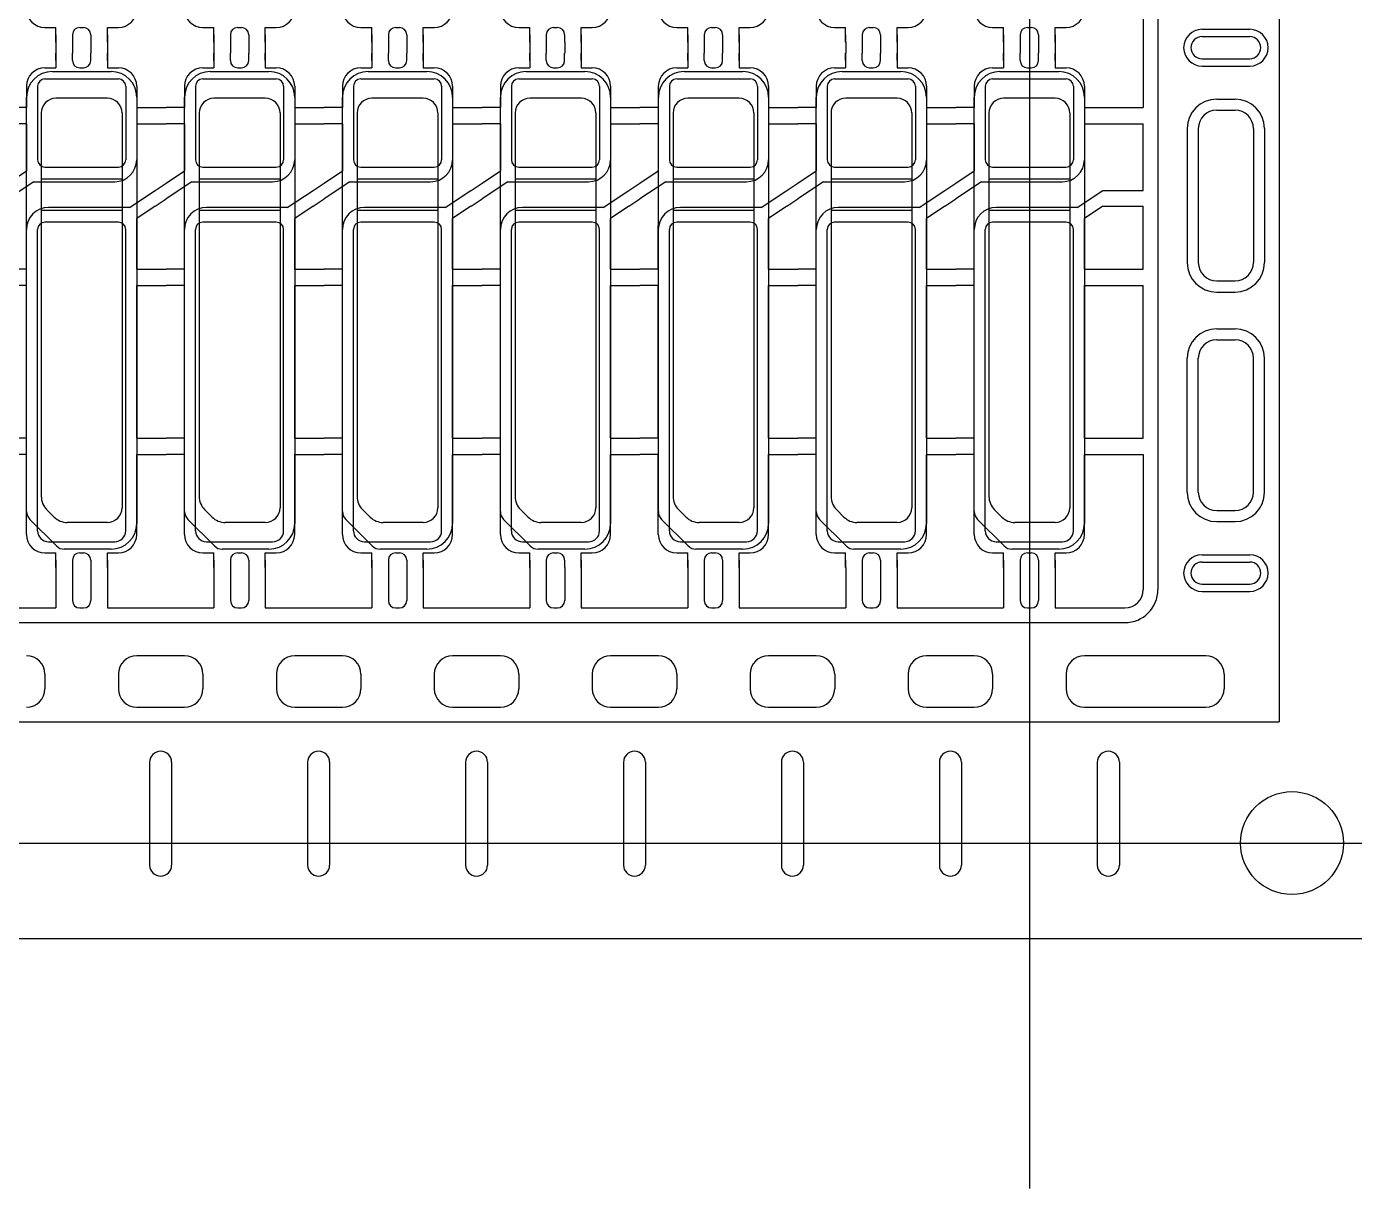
# Model space of a CAD drawing. Header units: millimetres. Extents: x -992 to 1678, y 98 to 1000.
# Drawn here: x -866.94 to -848.86, y 537.97 to 553.78 of the extents above; entities that cross this region are included whole.
import ezdxf

# ---------------------------------------------------------------- set-up
doc = ezdxf.new("R2010")
doc.units = ezdxf.units.MM
doc.linetypes.add('CENTER', pattern=[10.16, 6.35, -1.27, 1.27, -1.27])
doc.linetypes.add('HIDDEN', pattern=[1.905, 1.27, -0.635])
for name, color, linetype in [('1', 3, 'Continuous'), ('b etching', 1, 'Continuous'), ('CEN', 8, 'CENTER'), ('HID', 1, 'HIDDEN'), ('PPA', 2, 'Continuous')]:
    doc.layers.add(name, color=color, linetype=linetype)

# ---------------------------------------------------------------- blocks, each defined once
blk = doc.blocks.new('e1')
at = {"layer": '1'}
for p, q in [((-947.058, 906.581), (-947.058, 906.481)), ((-947.058, 906.481), (-947.058, 906.581)), ((-947.058, 906.581), (-947.058, 906.381)), ((-946.358, 906.581), (-946.358, 906.481)), ((-946.358, 906.481), (-946.358, 906.581)), ((-946.358, 906.581), (-946.358, 906.381)), ((-946.358, 906.381), (-946.208, 906.381)), ((-947.458, 906.131), (-947.458, 905.841)), ((-945.958, 906.131), (-945.958, 905.841)), ((-947.458, 905.841), (-947.708, 905.841)), ((-945.958, 905.841), (-945.708, 905.841)), ((-947.458, 905.621), (-947.708, 905.621)), ((-947.458, 905.621), (-947.458, 904.981)), ((-945.958, 905.621), (-945.958, 905.131)), ((-945.958, 905.621), (-945.708, 905.621)), ((-947.358, 904.831), (-946.258, 904.831)), ((-946.058, 904.481), (-947.158, 904.481)), ((-945.958, 903.641), (-945.958, 904.331)), ((-947.458, 903.641), (-947.458, 904.231)), ((-947.458, 903.641), (-947.708, 903.641)), ((-945.958, 903.641), (-945.708, 903.641)), ((-947.458, 903.421), (-947.708, 903.421)), ((-947.458, 901.341), (-947.458, 903.421)), ((-945.958, 901.341), (-945.958, 903.421)), ((-945.958, 903.421), (-945.708, 903.421)), ((-947.458, 901.341), (-947.708, 901.341)), ((-945.958, 901.341), (-945.708, 901.341)), ((-947.458, 901.121), (-947.708, 901.121)), ((-947.458, 900.031), (-947.458, 901.121)), ((-945.958, 900.031), (-945.958, 901.121)), ((-945.958, 901.121), (-945.708, 901.121)), ((-947.058, 899.581), (-947.058, 899.781)), ((-946.358, 899.781), (-946.208, 899.781)), ((-946.358, 899.581), (-946.358, 899.781)), ((-947.058, 899.581), (-947.058, 899.681)), ((-947.058, 899.681), (-947.058, 899.581)), ((-946.358, 899.581), (-946.358, 899.681)), ((-946.358, 899.681), (-946.358, 899.581))]:
    blk.add_line(p, q, dxfattribs=at)
at = {"layer": '1', "linetype": 'ByBlock'}
for p, q in [((-946.833, 906.481), (-946.833, 906.581)), ((-946.583, 906.481), (-946.583, 906.581)), ((-947.208, 906.381), (-947.058, 906.381)), ((-946.733, 906.381), (-946.683, 906.381)), ((-947.708, 904.814), (-947.458, 904.981)), ((-947.358, 904.831), (-947.708, 904.597)), ((-946.058, 904.481), (-945.708, 904.714)), ((-945.708, 904.497), (-945.958, 904.331)), ((-947.208, 899.781), (-947.058, 899.781)), ((-946.733, 899.781), (-946.683, 899.781)), ((-946.833, 899.681), (-946.833, 899.581)), ((-946.583, 899.681), (-946.583, 899.581))]:
    blk.add_line(p, q, dxfattribs=at)
for centre, start, end in [((-946.733, 906.481), 180, 270), ((-946.683, 906.481), 270, 0), ((-946.733, 899.681), 90, 180), ((-946.683, 899.681), 0, 90)]:
    blk.add_arc(centre, 0.1, start, end, dxfattribs=at)
at = {"layer": '1'}
for centre, radius, start, end in [((-947.208, 906.131), 0.25, 90, 180), ((-946.208, 906.131), 0.25, 0, 90), ((-946.258, 905.131), 0.3, 270, 0), ((-947.158, 904.181), 0.3, 90, 180), ((-947.208, 900.031), 0.25, 180, 270), ((-946.208, 900.031), 0.25, 270, 0)]:
    blk.add_arc(centre, radius, start, end, dxfattribs=at)
blk = doc.blocks.new('e2')
at = {"layer": 'b etching', "linetype": 'ByBlock'}
for p, q in [((-947.308, 906.131), (-947.308, 905.131)), ((-947.208, 906.231), (-946.208, 906.231)), ((-946.108, 906.131), (-946.108, 905.131)), ((-947.208, 905.031), (-946.208, 905.031)), ((-947.308, 900.081), (-947.308, 904.181)), ((-946.208, 904.281), (-947.208, 904.281)), ((-946.108, 900.081), (-946.108, 904.181)), ((-947.158, 899.931), (-946.258, 899.931))]:
    blk.add_line(p, q, dxfattribs=at)
for centre, radius, start, end in [((-947.208, 906.131), 0.1, 90, 180), ((-946.208, 906.131), 0.1, 360, 90), ((-947.208, 905.131), 0.1, 180, 270), ((-946.208, 905.131), 0.1, 270, 360), ((-947.208, 904.181), 0.1, 90, 180), ((-946.208, 904.181), 0.1, 0, 90), ((-947.158, 900.081), 0.15, 180, 270), ((-946.258, 900.081), 0.15, 270, 0)]:
    blk.add_arc(centre, radius, start, end, dxfattribs=at)

msp = doc.modelspace()

# ---------------------------------------------------------------- linework, layer by layer
at = {"layer": '1', "linetype": 'ByBlock'}
for p, q in [((-851.73553085, 555.11062093), (-851.73553085, 552.68062093)), ((-866.53553085, 553.57062093), (-866.53553085, 553.42062093)), ((-866.31053085, 553.57062093), (-866.31053085, 553.42062093)), ((-866.06053085, 553.57062093), (-866.06053085, 553.42062093)), ((-865.83553085, 553.57062093), (-865.83553085, 553.42062093)), ((-864.38553085, 553.57062093), (-864.38553085, 553.42062093)), ((-864.16053085, 553.57062093), (-864.16053085, 553.42062093)), ((-863.91053085, 553.57062093), (-863.91053085, 553.42062093)), ((-863.68553085, 553.57062093), (-863.68553085, 553.42062093)), ((-862.23553085, 553.57062093), (-862.23553085, 553.42062093)), ((-862.01053085, 553.57062093), (-862.01053085, 553.42062093)), ((-861.76053085, 553.57062093), (-861.76053085, 553.42062093)), ((-861.53553085, 553.57062093), (-861.53553085, 553.42062093)), ((-860.08553085, 553.57062093), (-860.08553085, 553.42062093)), ((-859.86053085, 553.57062093), (-859.86053085, 553.42062093)), ((-859.61053085, 553.57062093), (-859.61053085, 553.42062093)), ((-859.38553085, 553.57062093), (-859.38553085, 553.42062093)), ((-857.93553085, 553.57062093), (-857.93553085, 553.42062093)), ((-857.71053085, 553.57062093), (-857.71053085, 553.42062093)), ((-857.46053085, 553.57062093), (-857.46053085, 553.42062093)), ((-857.23553085, 553.57062093), (-857.23553085, 553.42062093)), ((-855.78553085, 553.57062093), (-855.78553085, 553.42062093)), ((-855.56053085, 553.57062093), (-855.56053085, 553.42062093)), ((-855.31053085, 553.57062093), (-855.31053085, 553.42062093)), ((-855.08553085, 553.57062093), (-855.08553085, 553.42062093)), ((-853.63553085, 553.57062093), (-853.63553085, 553.42062093)), ((-853.41053085, 553.57062093), (-853.41053085, 553.42062093)), ((-853.16053085, 553.57062093), (-853.16053085, 553.42062093)), ((-852.93553085, 553.57062093), (-852.93553085, 553.42062093)), ((-852.93553085, 553.57062093), (-852.93553085, 553.42062093)), ((-865.18553085, 552.68062093), (-865.03553085, 552.68062093)), ((-863.03553085, 552.68062093), (-862.88553085, 552.68062093)), ((-860.88553085, 552.68062093), (-860.73553085, 552.68062093)), ((-858.73553085, 552.68062093), (-858.58553085, 552.68062093)), ((-856.58553085, 552.68062093), (-856.43553085, 552.68062093)), ((-854.43553085, 552.68062093), (-854.28553085, 552.68062093)), ((-852.28553085, 552.68062093), (-851.73553085, 552.68062093)), ((-865.18553085, 552.46062093), (-865.03553085, 552.46062093)), ((-863.03553085, 552.46062093), (-862.88553085, 552.46062093)), ((-860.88553085, 552.46062093), (-860.73553085, 552.46062093)), ((-858.73553085, 552.46062093), (-858.58553085, 552.46062093)), ((-856.58553085, 552.46062093), (-856.43553085, 552.46062093)), ((-854.43553085, 552.46062093), (-854.28553085, 552.46062093)), ((-852.28553085, 552.46062093), (-851.73553085, 552.46062093)), ((-851.73553085, 551.55395426), (-851.73553085, 552.46062093)), ((-865.18553085, 551.55395426), (-865.03553085, 551.65395426)), ((-863.03553085, 551.55395426), (-862.88553085, 551.65395426)), ((-860.88553085, 551.55395426), (-860.73553085, 551.65395426)), ((-858.73553085, 551.55395426), (-858.58553085, 551.65395426)), ((-856.58553085, 551.55395426), (-856.43553085, 551.65395426)), ((-854.43553085, 551.55395426), (-854.28553085, 551.65395426)), ((-852.28553085, 551.55395426), (-851.73553085, 551.55395426)), ((-865.18553085, 551.33728759), (-865.03553085, 551.43728759)), ((-863.03553085, 551.33728759), (-862.88553085, 551.43728759)), ((-860.88553085, 551.33728759), (-860.73553085, 551.43728759)), ((-858.73553085, 551.33728759), (-858.58553085, 551.43728759)), ((-856.58553085, 551.33728759), (-856.43553085, 551.43728759)), ((-854.43553085, 551.33728759), (-854.28553085, 551.43728759)), ((-852.28553085, 551.33728759), (-851.73553085, 551.33728759)), ((-851.73553085, 550.48062093), (-851.73553085, 551.33728759)), ((-865.18553085, 550.48062093), (-865.03553085, 550.48062093)), ((-863.03553085, 550.48062093), (-862.88553085, 550.48062093)), ((-860.88553085, 550.48062093), (-860.73553085, 550.48062093)), ((-858.73553085, 550.48062093), (-858.58553085, 550.48062093)), ((-856.58553085, 550.48062093), (-856.43553085, 550.48062093)), ((-854.43553085, 550.48062093), (-854.28553085, 550.48062093)), ((-852.28553085, 550.48062093), (-851.73553085, 550.48062093)), ((-865.18553085, 550.26062093), (-865.03553085, 550.26062093)), ((-863.03553085, 550.26062093), (-862.88553085, 550.26062093)), ((-860.88553085, 550.26062093), (-860.73553085, 550.26062093)), ((-858.73553085, 550.26062093), (-858.58553085, 550.26062093)), ((-856.58553085, 550.26062093), (-856.43553085, 550.26062093)), ((-854.43553085, 550.26062093), (-854.28553085, 550.26062093)), ((-852.28553085, 550.26062093), (-851.73553085, 550.26062093)), ((-851.73553085, 548.18062093), (-851.73553085, 550.26062093)), ((-865.18553085, 548.18062093), (-865.03553085, 548.18062093)), ((-863.03553085, 548.18062093), (-862.88553085, 548.18062093)), ((-860.88553085, 548.18062093), (-860.73553085, 548.18062093)), ((-858.73553085, 548.18062093), (-858.58553085, 548.18062093)), ((-856.58553085, 548.18062093), (-856.43553085, 548.18062093)), ((-854.43553085, 548.18062093), (-854.28553085, 548.18062093)), ((-852.28553085, 548.18062093), (-851.73553085, 548.18062093)), ((-865.18553085, 547.96062093), (-865.03553085, 547.96062093)), ((-863.03553085, 547.96062093), (-862.88553085, 547.96062093)), ((-860.88553085, 547.96062093), (-860.73553085, 547.96062093)), ((-858.73553085, 547.96062093), (-858.58553085, 547.96062093)), ((-856.58553085, 547.96062093), (-856.43553085, 547.96062093)), ((-854.43553085, 547.96062093), (-854.28553085, 547.96062093)), ((-852.28553085, 547.96062093), (-851.73553085, 547.96062093)), ((-851.73553085, 547.96062093), (-851.73553085, 546.12062093)), ((-866.53553085, 546.42062093), (-866.53553085, 545.87062093)), ((-866.53553085, 546.42062093), (-866.53553085, 546.12062093)), ((-866.31053085, 546.42062093), (-866.31053085, 545.97062093)), ((-866.31053085, 546.42062093), (-866.31053085, 546.12062093)), ((-866.06053085, 546.42062093), (-866.06053085, 545.97062093)), ((-866.06053085, 546.42062093), (-866.06053085, 546.12062093)), ((-865.83553085, 546.42062093), (-865.83553085, 545.87062093)), ((-865.83553085, 546.42062093), (-865.83553085, 546.12062093)), ((-864.38553085, 546.42062093), (-864.38553085, 545.87062093)), ((-864.38553085, 546.42062093), (-864.38553085, 546.12062093)), ((-864.16053085, 546.42062093), (-864.16053085, 545.97062093)), ((-864.16053085, 546.42062093), (-864.16053085, 546.12062093)), ((-863.91053085, 546.42062093), (-863.91053085, 545.97062093)), ((-863.91053085, 546.42062093), (-863.91053085, 546.12062093)), ((-863.68553085, 546.42062093), (-863.68553085, 545.87062093)), ((-863.68553085, 546.42062093), (-863.68553085, 546.12062093)), ((-862.23553085, 546.42062093), (-862.23553085, 545.87062093)), ((-862.23553085, 546.42062093), (-862.23553085, 546.12062093)), ((-862.01053085, 546.42062093), (-862.01053085, 545.97062093)), ((-862.01053085, 546.42062093), (-862.01053085, 546.12062093)), ((-861.76053085, 546.42062093), (-861.76053085, 545.97062093)), ((-861.76053085, 546.42062093), (-861.76053085, 546.12062093)), ((-861.53553085, 546.42062093), (-861.53553085, 545.87062093)), ((-861.53553085, 546.42062093), (-861.53553085, 546.12062093)), ((-860.08553085, 546.42062093), (-860.08553085, 545.87062093)), ((-860.08553085, 546.42062093), (-860.08553085, 546.12062093)), ((-859.86053085, 546.42062093), (-859.86053085, 545.97062093)), ((-859.86053085, 546.42062093), (-859.86053085, 546.12062093)), ((-859.61053085, 546.42062093), (-859.61053085, 545.97062093)), ((-859.61053085, 546.42062093), (-859.61053085, 546.12062093)), ((-859.38553085, 546.42062093), (-859.38553085, 545.87062093)), ((-859.38553085, 546.42062093), (-859.38553085, 546.12062093)), ((-857.93553085, 546.42062093), (-857.93553085, 545.87062093)), ((-857.93553085, 546.42062093), (-857.93553085, 546.12062093)), ((-857.71053085, 546.42062093), (-857.71053085, 545.97062093)), ((-857.71053085, 546.42062093), (-857.71053085, 546.12062093)), ((-857.46053085, 546.42062093), (-857.46053085, 545.97062093)), ((-857.46053085, 546.42062093), (-857.46053085, 546.12062093)), ((-857.23553085, 546.42062093), (-857.23553085, 545.87062093)), ((-857.23553085, 546.42062093), (-857.23553085, 546.12062093)), ((-855.78553085, 546.42062093), (-855.78553085, 545.87062093)), ((-855.78553085, 546.42062093), (-855.78553085, 546.12062093)), ((-855.56053085, 546.42062093), (-855.56053085, 545.97062093)), ((-855.56053085, 546.42062093), (-855.56053085, 546.12062093)), ((-855.31053085, 546.42062093), (-855.31053085, 545.97062093)), ((-855.31053085, 546.42062093), (-855.31053085, 546.12062093)), ((-855.08553085, 546.42062093), (-855.08553085, 545.87062093)), ((-855.08553085, 546.42062093), (-855.08553085, 546.12062093)), ((-853.63553085, 546.42062093), (-853.63553085, 545.87062093)), ((-853.63553085, 546.42062093), (-853.63553085, 546.12062093)), ((-853.41053085, 546.42062093), (-853.41053085, 545.97062093)), ((-853.41053085, 546.42062093), (-853.41053085, 546.12062093)), ((-853.16053085, 546.42062093), (-853.16053085, 545.97062093)), ((-853.16053085, 546.42062093), (-853.16053085, 546.12062093)), ((-852.93553085, 546.42062093), (-852.93553085, 545.87062093)), ((-852.93553085, 546.42062093), (-852.93553085, 546.12062093)), ((-867.98553085, 545.87062093), (-866.53553085, 545.87062093)), ((-866.21053085, 545.87062093), (-866.16053085, 545.87062093)), ((-865.83553085, 545.87062093), (-864.38553085, 545.87062093)), ((-864.06053085, 545.87062093), (-864.01053085, 545.87062093)), ((-863.68553085, 545.87062093), (-862.23553085, 545.87062093)), ((-861.91053085, 545.87062093), (-861.86053085, 545.87062093)), ((-861.53553085, 545.87062093), (-860.08553085, 545.87062093)), ((-859.76053085, 545.87062093), (-859.71053085, 545.87062093)), ((-859.38553085, 545.87062093), (-857.93553085, 545.87062093)), ((-857.61053085, 545.87062093), (-857.56053085, 545.87062093)), ((-857.23553085, 545.87062093), (-855.78553085, 545.87062093)), ((-855.46053085, 545.87062093), (-855.41053085, 545.87062093)), ((-855.08553085, 545.87062093), (-853.63553085, 545.87062093)), ((-853.31053085, 545.87062093), (-853.26053085, 545.87062093)), ((-852.93553085, 545.87062093), (-851.98553085, 545.87062093)), ((-864.78553085, 545.22062093), (-865.43553085, 545.22062093)), ((-862.63553085, 545.22062093), (-863.28553085, 545.22062093)), ((-860.48553085, 545.22062093), (-861.13553085, 545.22062093)), ((-858.33553085, 545.22062093), (-858.98553085, 545.22062093)), ((-856.18553085, 545.22062093), (-856.83553085, 545.22062093)), ((-854.03553085, 545.22062093), (-854.68553085, 545.22062093)), ((-850.88553085, 545.22062093), (-852.53553085, 545.22062093)), ((-866.68553085, 544.97062093), (-866.68553085, 544.77062093)), ((-865.68553085, 544.97062093), (-865.68553085, 544.77062093)), ((-864.53553085, 544.97062093), (-864.53553085, 544.77062093)), ((-863.53553085, 544.97062093), (-863.53553085, 544.77062093)), ((-862.38553085, 544.97062093), (-862.38553085, 544.77062093)), ((-861.38553085, 544.97062093), (-861.38553085, 544.77062093)), ((-860.23553085, 544.97062093), (-860.23553085, 544.77062093)), ((-859.23553085, 544.97062093), (-859.23553085, 544.77062093)), ((-858.08553085, 544.97062093), (-858.08553085, 544.77062093)), ((-857.08553085, 544.97062093), (-857.08553085, 544.77062093)), ((-855.93553085, 544.97062093), (-855.93553085, 544.77062093)), ((-854.93553085, 544.97062093), (-854.93553085, 544.77062093)), ((-853.78553085, 544.97062093), (-853.78553085, 544.77062093)), ((-852.78553085, 544.97062093), (-852.78553085, 544.77062093)), ((-850.63553085, 544.97062093), (-850.63553085, 544.77062093)), ((-876.93553085, 541.37062093), (-847.08553085, 541.37062093))]:
    msp.add_line(p, q, dxfattribs=at)
at = {"layer": '1'}
for p, q in [((-850.93553085, 553.64562093), (-850.28553085, 553.64562093)), ((-850.93553085, 553.64562093), (-850.28553085, 553.64562093)), ((-850.93553085, 553.34562093), (-850.28553085, 553.34562093)), ((-850.93553085, 553.34562093), (-850.28553085, 553.34562093)), ((-850.73553085, 552.64562093), (-850.48553085, 552.64562093)), ((-850.98553085, 552.39562093), (-850.98553085, 550.57062093)), ((-850.23553085, 552.39562093), (-850.23553085, 550.57062093)), ((-850.73553085, 550.32062093), (-850.48553085, 550.32062093)), ((-850.73553085, 549.52062093), (-850.48553085, 549.52062093)), ((-850.98553085, 547.44562093), (-850.98553085, 549.27062093)), ((-850.23553085, 547.44562093), (-850.23553085, 549.27062093)), ((-850.73553085, 547.19562093), (-850.48553085, 547.19562093)), ((-850.93553085, 546.49562093), (-850.28553085, 546.49562093)), ((-850.93553085, 546.49562093), (-850.28553085, 546.49562093)), ((-850.93553085, 546.19562093), (-850.28553085, 546.19562093)), ((-850.93553085, 546.19562093), (-850.28553085, 546.19562093)), ((-865.43553085, 544.52062093), (-864.78553085, 544.52062093)), ((-863.28553085, 544.52062093), (-862.63553085, 544.52062093)), ((-861.13553085, 544.52062093), (-860.48553085, 544.52062093)), ((-858.98553085, 544.52062093), (-858.33553085, 544.52062093)), ((-856.83553085, 544.52062093), (-856.18553085, 544.52062093)), ((-854.68553085, 544.52062093), (-854.03553085, 544.52062093)), ((-852.53553085, 544.52062093), (-850.88553085, 544.52062093)), ((-865.26053085, 543.77062093), (-865.26053085, 542.37062093)), ((-865.26053085, 543.77062093), (-865.26053085, 542.37062093)), ((-864.96053085, 543.77062093), (-864.96053085, 542.37062093)), ((-864.96053085, 543.77062093), (-864.96053085, 542.37062093)), ((-863.11053085, 543.77062093), (-863.11053085, 542.37062093)), ((-863.11053085, 543.77062093), (-863.11053085, 542.37062093)), ((-862.81053085, 543.77062093), (-862.81053085, 542.37062093)), ((-862.81053085, 543.77062093), (-862.81053085, 542.37062093)), ((-860.96053085, 543.77062093), (-860.96053085, 542.37062093)), ((-860.96053085, 543.77062093), (-860.96053085, 542.37062093)), ((-860.66053085, 543.77062093), (-860.66053085, 542.37062093)), ((-860.66053085, 543.77062093), (-860.66053085, 542.37062093)), ((-858.81053085, 543.77062093), (-858.81053085, 542.37062093)), ((-858.81053085, 543.77062093), (-858.81053085, 542.37062093)), ((-858.51053085, 543.77062093), (-858.51053085, 542.37062093)), ((-858.51053085, 543.77062093), (-858.51053085, 542.37062093)), ((-856.66053085, 543.77062093), (-856.66053085, 542.37062093)), ((-856.66053085, 543.77062093), (-856.66053085, 542.37062093)), ((-856.36053085, 543.77062093), (-856.36053085, 542.37062093)), ((-856.36053085, 543.77062093), (-856.36053085, 542.37062093)), ((-854.51053085, 543.77062093), (-854.51053085, 542.37062093)), ((-854.51053085, 543.77062093), (-854.51053085, 542.37062093)), ((-854.21053085, 543.77062093), (-854.21053085, 542.37062093)), ((-854.21053085, 543.77062093), (-854.21053085, 542.37062093)), ((-852.36053085, 543.77062093), (-852.36053085, 542.37062093)), ((-852.36053085, 543.77062093), (-852.36053085, 542.37062093)), ((-852.06053085, 543.77062093), (-852.06053085, 542.37062093)), ((-852.06053085, 543.77062093), (-852.06053085, 542.37062093))]:
    msp.add_line(p, q, dxfattribs=at)
msp.add_circle((-849.71053085, 542.67062093), 0.7, dxfattribs=at)
for centre, radius, start, end in [((-850.93553085, 553.49562093), 0.15, 90, 270), ((-850.93553085, 553.49562093), 0.15, 90, 270), ((-850.28553085, 553.49562093), 0.15, 270, 90), ((-850.28553085, 553.49562093), 0.15, 270, 90), ((-850.73553085, 552.39562093), 0.25, 90, 180), ((-850.48553085, 552.39562093), 0.25, 0, 90), ((-850.73553085, 550.57062093), 0.25, 180, 270), ((-850.48553085, 550.57062093), 0.25, 270, 0), ((-850.73553085, 549.27062093), 0.25, 90, 180), ((-850.48553085, 549.27062093), 0.25, 360, 90), ((-850.73553085, 547.44562093), 0.25, 180, 270), ((-850.48553085, 547.44562093), 0.25, 270, 360), ((-850.93553085, 546.34562093), 0.15, 90, 270), ((-850.93553085, 546.34562093), 0.15, 90, 270), ((-850.28553085, 546.34562093), 0.15, 270, 90), ((-850.28553085, 546.34562093), 0.15, 270, 90), ((-865.11053085, 543.77062093), 0.15, 0, 180), ((-865.11053085, 543.77062093), 0.15, 0, 180), ((-862.96053085, 543.77062093), 0.15, 0, 180), ((-862.96053085, 543.77062093), 0.15, 0, 180), ((-860.81053085, 543.77062093), 0.15, 0, 180), ((-860.81053085, 543.77062093), 0.15, 0, 180), ((-858.66053085, 543.77062093), 0.15, 0, 180), ((-858.66053085, 543.77062093), 0.15, 0, 180), ((-856.51053085, 543.77062093), 0.15, 0, 180), ((-856.51053085, 543.77062093), 0.15, 0, 180), ((-854.36053085, 543.77062093), 0.15, 0, 180), ((-854.36053085, 543.77062093), 0.15, 0, 180), ((-852.21053085, 543.77062093), 0.15, 0, 180), ((-852.21053085, 543.77062093), 0.15, 0, 180), ((-865.11053085, 542.37062093), 0.15, 180, 0), ((-865.11053085, 542.37062093), 0.15, 180, 0), ((-862.96053085, 542.37062093), 0.15, 180, 0), ((-862.96053085, 542.37062093), 0.15, 180, 0), ((-860.81053085, 542.37062093), 0.15, 180, 0), ((-860.81053085, 542.37062093), 0.15, 180, 0), ((-858.66053085, 542.37062093), 0.15, 180, 0), ((-858.66053085, 542.37062093), 0.15, 180, 0), ((-856.51053085, 542.37062093), 0.15, 180, 0), ((-856.51053085, 542.37062093), 0.15, 180, 0), ((-854.36053085, 542.37062093), 0.15, 180, 0), ((-854.36053085, 542.37062093), 0.15, 180, 0), ((-852.21053085, 542.37062093), 0.15, 180, 0), ((-852.21053085, 542.37062093), 0.15, 180, 0)]:
    msp.add_arc(centre, radius, start, end, dxfattribs=at)
at = {"layer": '1', "linetype": 'ByBlock'}
for centre, radius, start, end in [((-851.98553085, 546.12062093), 0.25, 270, 0), ((-866.21053085, 545.97062093), 0.1, 180, 270), ((-866.16053085, 545.97062093), 0.1, 270, 0), ((-864.06053085, 545.97062093), 0.1, 180, 270), ((-864.01053085, 545.97062093), 0.1, 270, 0), ((-861.91053085, 545.97062093), 0.1, 180, 270), ((-861.86053085, 545.97062093), 0.1, 270, 0), ((-859.76053085, 545.97062093), 0.1, 180, 270), ((-859.71053085, 545.97062093), 0.1, 270, 0), ((-857.61053085, 545.97062093), 0.1, 180, 270), ((-857.56053085, 545.97062093), 0.1, 270, 0), ((-855.46053085, 545.97062093), 0.1, 180, 270), ((-855.41053085, 545.97062093), 0.1, 270, 0), ((-853.31053085, 545.97062093), 0.1, 180, 270), ((-853.26053085, 545.97062093), 0.1, 270, 0), ((-866.93553085, 544.97062093), 0.25, 360, 90), ((-865.43553085, 544.97062093), 0.25, 90, 180), ((-864.78553085, 544.97062093), 0.25, 360, 90), ((-863.28553085, 544.97062093), 0.25, 90, 180), ((-862.63553085, 544.97062093), 0.25, 360, 90), ((-861.13553085, 544.97062093), 0.25, 90, 180), ((-860.48553085, 544.97062093), 0.25, 360, 90), ((-858.98553085, 544.97062093), 0.25, 90, 180), ((-858.33553085, 544.97062093), 0.25, 360, 90), ((-856.83553085, 544.97062093), 0.25, 90, 180), ((-856.18553085, 544.97062093), 0.25, 360, 90), ((-854.68553085, 544.97062093), 0.25, 90, 180), ((-854.03553085, 544.97062093), 0.25, 360, 90), ((-852.53553085, 544.97062093), 0.25, 90, 180), ((-850.88553085, 544.97062093), 0.25, 360, 90), ((-866.93553085, 544.77062093), 0.25, 270, 360), ((-865.43553085, 544.77062093), 0.25, 180, 270), ((-864.78553085, 544.77062093), 0.25, 270, 360), ((-863.28553085, 544.77062093), 0.25, 180, 270), ((-862.63553085, 544.77062093), 0.25, 270, 360), ((-861.13553085, 544.77062093), 0.25, 180, 270), ((-860.48553085, 544.77062093), 0.25, 270, 360), ((-858.98553085, 544.77062093), 0.25, 180, 270), ((-858.33553085, 544.77062093), 0.25, 270, 360), ((-856.83553085, 544.77062093), 0.25, 180, 270), ((-856.18553085, 544.77062093), 0.25, 270, 360), ((-854.68553085, 544.77062093), 0.25, 180, 270), ((-854.03553085, 544.77062093), 0.25, 270, 360), ((-852.53553085, 544.77062093), 0.25, 180, 270), ((-850.88553085, 544.77062093), 0.25, 270, 360)]:
    msp.add_arc(centre, radius, start, end, dxfattribs=at)
at = {"layer": 'CEN', "linetype": 'ByBlock'}
for p, q in [((-853.28553085, 604.77062093), (-853.28553085, 537.97062093)), ((-909.21053085, 542.67062093), (-660.56053085, 542.67062093))]:
    msp.add_line(p, q, dxfattribs=at)
at = {"layer": 'HID', "linetype": 'ByBlock'}
for p, q in [((-851.53553085, 596.62062093), (-851.53553085, 546.12062093)), ((-850.93553085, 553.74562093), (-850.28553085, 553.74562093)), ((-850.93553085, 553.24562093), (-850.28553085, 553.24562093)), ((-850.73553085, 552.79562093), (-850.48553085, 552.79562093)), ((-851.13553085, 552.39562093), (-851.13553085, 550.57062093)), ((-850.08553085, 552.39562093), (-850.08553085, 550.57062093)), ((-850.73553085, 550.17062093), (-850.48553085, 550.17062093)), ((-850.73553085, 549.67062093), (-850.48553085, 549.67062093)), ((-851.13553085, 547.44562093), (-851.13553085, 549.27062093)), ((-850.08553085, 547.44562093), (-850.08553085, 549.27062093)), ((-850.73553085, 547.04562093), (-850.48553085, 547.04562093)), ((-850.93553085, 546.59562093), (-850.28553085, 546.59562093)), ((-850.93553085, 546.09562093), (-850.28553085, 546.09562093)), ((-901.88553085, 545.67062093), (-851.98553085, 545.67062093))]:
    msp.add_line(p, q, dxfattribs=at)
for centre, radius, start, end in [((-850.93553085, 553.49562093), 0.25, 90, 270), ((-850.28553085, 553.49562093), 0.25, 270, 90), ((-850.73553085, 552.39562093), 0.4, 90, 180), ((-850.48553085, 552.39562093), 0.4, 0, 90), ((-850.73553085, 550.57062093), 0.4, 180, 270), ((-850.48553085, 550.57062093), 0.4, 270, 0), ((-850.73553085, 549.27062093), 0.4, 90, 180), ((-850.48553085, 549.27062093), 0.4, 360, 90), ((-850.73553085, 547.44562093), 0.4, 180, 270), ((-850.48553085, 547.44562093), 0.4, 270, 360), ((-850.93553085, 546.34562093), 0.25, 90, 270), ((-850.28553085, 546.34562093), 0.25, 270, 90), ((-851.98553085, 546.12062093), 0.45, 270, 0)]:
    msp.add_arc(centre, radius, start, end, dxfattribs=at)
at = {"layer": 'PPA', "linetype": 'ByBlock'}
for p, q in [((-849.88553085, 598.42062093), (-849.88553085, 544.32062093)), ((-866.58553085, 553.17062093), (-865.78553085, 553.17062093)), ((-864.43553085, 553.17062093), (-863.63553085, 553.17062093)), ((-862.28553085, 553.17062093), (-861.48553085, 553.17062093)), ((-860.13553085, 553.17062093), (-859.33553085, 553.17062093)), ((-857.98553085, 553.17062093), (-857.18553085, 553.17062093)), ((-855.83553085, 553.17062093), (-855.03553085, 553.17062093)), ((-853.68553085, 553.17062093), (-852.88553085, 553.17062093)), ((-866.93553085, 547.18275296), (-866.93553085, 552.82062093)), ((-865.83553085, 552.80698456), (-866.53553085, 552.80698456)), ((-865.43553085, 552.82062093), (-865.43553085, 547.02062093)), ((-864.78553085, 547.18275296), (-864.78553085, 552.82062093)), ((-863.68553085, 552.80698456), (-864.38553085, 552.80698456)), ((-863.28553085, 552.82062093), (-863.28553085, 547.02062093)), ((-862.63553085, 547.18275296), (-862.63553085, 552.82062093)), ((-861.53553085, 552.80698456), (-862.23553085, 552.80698456)), ((-861.13553085, 552.82062093), (-861.13553085, 547.02062093)), ((-860.48553085, 547.18275296), (-860.48553085, 552.82062093)), ((-859.38553085, 552.80698456), (-860.08553085, 552.80698456)), ((-858.98553085, 552.82062093), (-858.98553085, 547.02062093)), ((-858.33553085, 547.18275296), (-858.33553085, 552.82062093)), ((-857.23553085, 552.80698456), (-857.93553085, 552.80698456)), ((-856.83553085, 552.82062093), (-856.83553085, 547.02062093)), ((-856.18553085, 547.18275296), (-856.18553085, 552.82062093)), ((-855.08553085, 552.80698456), (-855.78553085, 552.80698456)), ((-854.68553085, 552.82062093), (-854.68553085, 547.02062093)), ((-854.03553085, 547.18275296), (-854.03553085, 552.82062093)), ((-852.93553085, 552.80698456), (-853.63553085, 552.80698456)), ((-852.53553085, 552.82062093), (-852.53553085, 547.02062093)), ((-866.73553085, 552.60698456), (-866.73553085, 547.38781068)), ((-865.63553085, 552.60698456), (-865.63553085, 547.23425729)), ((-864.58553085, 552.60698456), (-864.58553085, 547.38781068)), ((-863.48553085, 552.60698456), (-863.48553085, 547.23425729)), ((-862.43553085, 552.60698456), (-862.43553085, 547.38781068)), ((-861.33553085, 552.60698456), (-861.33553085, 547.23425729)), ((-860.28553085, 552.60698456), (-860.28553085, 547.38781068)), ((-859.18553085, 552.60698456), (-859.18553085, 547.23425729)), ((-858.13553085, 552.60698456), (-858.13553085, 547.38781068)), ((-857.03553085, 552.60698456), (-857.03553085, 547.23425729)), ((-855.98553085, 552.60698456), (-855.98553085, 547.38781068)), ((-854.88553085, 552.60698456), (-854.88553085, 547.23425729)), ((-853.83553085, 552.60698456), (-853.83553085, 547.38781068)), ((-852.73553085, 552.60698456), (-852.73553085, 547.23425729)), ((-866.73553085, 551.71062093), (-865.63553085, 551.71062093)), ((-864.58553085, 551.71062093), (-863.48553085, 551.71062093)), ((-862.43553085, 551.71062093), (-861.33553085, 551.71062093)), ((-860.28553085, 551.71062093), (-859.18553085, 551.71062093)), ((-858.13553085, 551.71062093), (-857.03553085, 551.71062093)), ((-855.98553085, 551.71062093), (-854.88553085, 551.71062093)), ((-853.83553085, 551.71062093), (-852.73553085, 551.71062093)), ((-865.63553085, 551.28062093), (-866.73553085, 551.28062093)), ((-863.48553085, 551.28062093), (-864.58553085, 551.28062093)), ((-861.33553085, 551.28062093), (-862.43553085, 551.28062093)), ((-859.18553085, 551.28062093), (-860.28553085, 551.28062093)), ((-857.03553085, 551.28062093), (-858.13553085, 551.28062093)), ((-854.88553085, 551.28062093), (-855.98553085, 551.28062093)), ((-852.73553085, 551.28062093), (-853.83553085, 551.28062093)), ((-866.66230754, 547.21103399), (-866.55875415, 547.1074806)), ((-864.51230754, 547.21103399), (-864.40875415, 547.1074806)), ((-862.36230754, 547.21103399), (-862.25875415, 547.1074806)), ((-860.21230754, 547.21103399), (-860.10875415, 547.1074806)), ((-858.06230754, 547.21103399), (-857.95875415, 547.1074806)), ((-855.91230754, 547.21103399), (-855.80875415, 547.1074806)), ((-853.76230754, 547.21103399), (-853.65875415, 547.1074806)), ((-866.89159687, 547.07668695), (-866.52946483, 546.71455491)), ((-865.83553085, 547.03425729), (-866.38197746, 547.03425729)), ((-864.74159687, 547.07668695), (-864.37946483, 546.71455491)), ((-863.68553085, 547.03425729), (-864.23197746, 547.03425729)), ((-862.59159687, 547.07668695), (-862.22946483, 546.71455491)), ((-861.53553085, 547.03425729), (-862.08197746, 547.03425729)), ((-860.44159687, 547.07668695), (-860.07946483, 546.71455491)), ((-859.38553085, 547.03425729), (-859.93197746, 547.03425729)), ((-858.29159687, 547.07668695), (-857.92946483, 546.71455491)), ((-857.23553085, 547.03425729), (-857.78197746, 547.03425729)), ((-856.14159687, 547.07668695), (-855.77946483, 546.71455491)), ((-855.08553085, 547.03425729), (-855.63197746, 547.03425729)), ((-853.99159687, 547.07668695), (-853.62946483, 546.71455491)), ((-852.93553085, 547.03425729), (-853.48197746, 547.03425729)), ((-865.78553085, 546.67062093), (-866.42339881, 546.67062093)), ((-863.63553085, 546.67062093), (-864.27339881, 546.67062093)), ((-861.48553085, 546.67062093), (-862.12339881, 546.67062093)), ((-859.33553085, 546.67062093), (-859.97339881, 546.67062093)), ((-857.18553085, 546.67062093), (-857.82339881, 546.67062093)), ((-855.03553085, 546.67062093), (-855.67339881, 546.67062093)), ((-852.88553085, 546.67062093), (-853.52339881, 546.67062093)), ((-903.98553085, 544.32062093), (-849.88553085, 544.32062093))]:
    msp.add_line(p, q, dxfattribs=at)
for centre, radius, start, end in [((-866.58553085, 552.82062093), 0.35, 90, 180), ((-865.78553085, 552.82062093), 0.35, 0, 90), ((-864.43553085, 552.82062093), 0.35, 90, 180), ((-863.63553085, 552.82062093), 0.35, 0, 90), ((-862.28553085, 552.82062093), 0.35, 90, 180), ((-861.48553085, 552.82062093), 0.35, 0, 90), ((-860.13553085, 552.82062093), 0.35, 90, 180), ((-859.33553085, 552.82062093), 0.35, 0, 90), ((-857.98553085, 552.82062093), 0.35, 90, 180), ((-857.18553085, 552.82062093), 0.35, 0, 90), ((-855.83553085, 552.82062093), 0.35, 90, 180), ((-855.03553085, 552.82062093), 0.35, 0, 90), ((-853.68553085, 552.82062093), 0.35, 90, 180), ((-852.88553085, 552.82062093), 0.35, 0, 90), ((-866.53553085, 552.60698456), 0.2, 90, 180), ((-865.83553085, 552.60698456), 0.2, 0, 90), ((-864.38553085, 552.60698456), 0.2, 90, 180), ((-863.68553085, 552.60698456), 0.2, 0, 90), ((-862.23553085, 552.60698456), 0.2, 90, 180), ((-861.53553085, 552.60698456), 0.2, 0, 90), ((-860.08553085, 552.60698456), 0.2, 90, 180), ((-859.38553085, 552.60698456), 0.2, 0, 90), ((-857.93553085, 552.60698456), 0.2, 90, 180), ((-857.23553085, 552.60698456), 0.2, 0, 90), ((-855.78553085, 552.60698456), 0.2, 90, 180), ((-855.08553085, 552.60698456), 0.2, 0, 90), ((-853.63553085, 552.60698456), 0.2, 90, 180), ((-852.93553085, 552.60698456), 0.2, 0, 90), ((-866.48553085, 547.38781068), 0.25, 180, 225), ((-864.33553085, 547.38781068), 0.25, 180, 225), ((-862.18553085, 547.38781068), 0.25, 180, 225), ((-860.03553085, 547.38781068), 0.25, 180, 225), ((-857.88553085, 547.38781068), 0.25, 180, 225), ((-855.73553085, 547.38781068), 0.25, 180, 225), ((-853.58553085, 547.38781068), 0.25, 180, 225), ((-866.78553085, 547.18275296), 0.15, 180, 225), ((-865.83553085, 547.23425729), 0.2, 270, 0), ((-864.63553085, 547.18275296), 0.15, 180, 225), ((-863.68553085, 547.23425729), 0.2, 270, 0), ((-862.48553085, 547.18275296), 0.15, 180, 225), ((-861.53553085, 547.23425729), 0.2, 270, 0), ((-860.33553085, 547.18275296), 0.15, 180, 225), ((-859.38553085, 547.23425729), 0.2, 270, 0), ((-858.18553085, 547.18275296), 0.15, 180, 225), ((-857.23553085, 547.23425729), 0.2, 270, 0), ((-856.03553085, 547.18275296), 0.15, 180, 225), ((-855.08553085, 547.23425729), 0.2, 270, 0), ((-853.88553085, 547.18275296), 0.15, 180, 225), ((-852.93553085, 547.23425729), 0.2, 270, 0), ((-866.38197746, 547.28425729), 0.25, 225, 270), ((-865.78553085, 547.02062093), 0.35, 270, 0), ((-864.23197746, 547.28425729), 0.25, 225, 270), ((-863.63553085, 547.02062093), 0.35, 270, 0), ((-862.08197746, 547.28425729), 0.25, 225, 270), ((-861.48553085, 547.02062093), 0.35, 270, 0), ((-859.93197746, 547.28425729), 0.25, 225, 270), ((-859.33553085, 547.02062093), 0.35, 270, 0), ((-857.78197746, 547.28425729), 0.25, 225, 270), ((-857.18553085, 547.02062093), 0.35, 270, 0), ((-855.63197746, 547.28425729), 0.25, 225, 270), ((-855.03553085, 547.02062093), 0.35, 270, 0), ((-853.48197746, 547.28425729), 0.25, 225, 270), ((-852.88553085, 547.02062093), 0.35, 270, 0), ((-866.42339881, 546.82062093), 0.15, 225, 270), ((-864.27339881, 546.82062093), 0.15, 225, 270), ((-862.12339881, 546.82062093), 0.15, 225, 270), ((-859.97339881, 546.82062093), 0.15, 225, 270), ((-857.82339881, 546.82062093), 0.15, 225, 270), ((-855.67339881, 546.82062093), 0.15, 225, 270), ((-853.52339881, 546.82062093), 0.15, 225, 270)]:
    msp.add_arc(centre, radius, start, end, dxfattribs=at)

# ---------------------------------------------------------------- block references
at = {"linetype": 'ByBlock'}
for name, p in [('e1', (80.52201547, -346.01006667)), ('e1', (82.67201547, -346.01006667)), ('e1', (84.82201547, -346.01006667)), ('e1', (86.97201547, -346.01006667)), ('e1', (89.12201547, -346.01006667)), ('e1', (91.27201547, -346.01006667)), ('e1', (93.42201547, -346.01006667)), ('e1', (80.52201547, -353.16006667)), ('e1', (82.67201547, -353.16006667)), ('e1', (84.82201547, -353.16006667)), ('e1', (86.97201547, -353.16006667)), ('e1', (89.12201547, -353.16006667)), ('e1', (91.27201547, -353.16006667)), ('e1', (93.42201547, -353.16006667)), ('e2', (80.52201547, -353.16006667)), ('e2', (82.67201547, -353.16006667)), ('e2', (84.82201547, -353.16006667)), ('e2', (86.97201547, -353.16006667)), ('e2', (89.12201547, -353.16006667)), ('e2', (91.27201547, -353.16006667)), ('e2', (93.42201547, -353.16006667))]:
    msp.add_blockref(name, p, dxfattribs=at)

doc.saveas('drawing.dxf')
